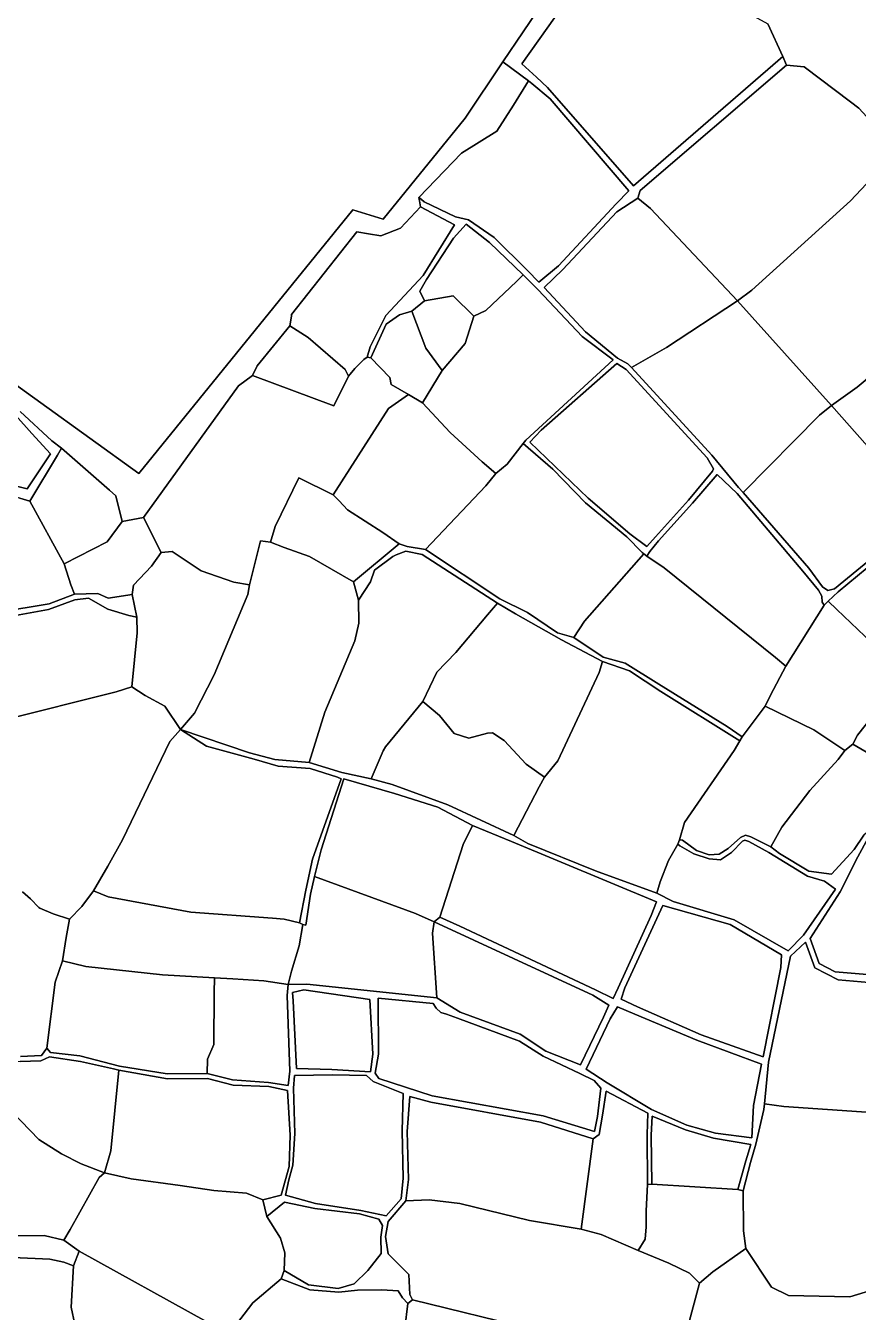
# Model space of a CAD drawing. Extents: x 542555 to 550520, y 1840485 to 1846995.
# Drawn here: x 549099 to 549247, y 1844039 to 1844267.9 of the extents above; entities that cross this region are included whole.
import ezdxf

# ---------------------------------------------------------------- set-up
doc = ezdxf.new("R2010")
doc.units = 0
doc.layers.add('Level 30', color=7, linetype='Continuous')

msp = doc.modelspace()

# ---------------------------------------------------------------- linework, layer by layer
at = {"layer": 'Level 30'}
for points in [[(549198.28, 1844282.9), (549183.83, 1844261.44), (549177.1, 1844251.44), (549162.55, 1844233.44), (549157.12, 1844235.14), (549119.08, 1844188.24), (549049.32, 1844238.52)], [(549258.95, 1844179.97), (549243.44, 1844167.18), (549241.7, 1844165.51), (549240.98, 1844164.77), (549240.63, 1844165.32), (549240.57, 1844166.38), (549239.96, 1844167.47), (549237.19, 1844170.82), (549225.49, 1844184.65), (549221.95, 1844188.01), (549217.56, 1844182.96), (549211.49, 1844176.23), (549209.99, 1844174.32), (549209.44, 1844173.51), (549208.93, 1844173.91), (549208.59, 1844174.18), (549205.89, 1844176.97), (549198.53, 1844183.01), (549192.71, 1844189), (549187.44, 1844193.54), (549187.91, 1844194.15), (549203.43, 1844208.41), (549197.93, 1844212.62), (549190.08, 1844220.9), (549187.41, 1844223.56), (549181.44, 1844229.33), (549177.29, 1844232.59), (549175.03, 1844230.09), (549170.24, 1844222.71), (549169.04, 1844220.67), (549169.9, 1844218.93), (549167.61, 1844217.11), (549165.43, 1844216.47), (549163.06, 1844214.81), (549160.32, 1844208.8), (549159.67, 1844208.92), (549160.21, 1844210.75), (549163.03, 1844216.34), (549169.67, 1844223.47), (549175.2, 1844232.44), (549169.15, 1844235.65), (549168.9881, 1844236.7512), (549168.9, 1844237.35), (549169.3322, 1844236.9748), (549169.81, 1844236.56), (549175.42, 1844233.86), (549177.73, 1844233.36), (549182.31, 1844230.18), (549188.22, 1844224.31), (549190.21, 1844222.24), (549193.7, 1844225.17), (549203.98, 1844236.19), (549206.23, 1844238.53), (549192.25, 1844254.86), (549188.998, 1844257.6039), (549188.41, 1844258.1), (549183.83, 1844261.44), (549198.28, 1844282.9)], [(549196.21, 1844273.88), (549187.2, 1844261.11), (549189.7959, 1844258.7243), (549191.77, 1844256.91), (549207.05, 1844239.38), (549233.6, 1844262.4), (549234.26, 1844260.88), (549208.26, 1844238.59), (549207.83, 1844237.19), (549204.08, 1844234.79), (549194.49, 1844224.5), (549191.19, 1844221.28), (549198.5, 1844213.41), (549204.2, 1844208.74), (549206.06, 1844207.71), (549206.71, 1844207.09), (549220.97, 1844191.48), (549225.75, 1844185.73), (549226.57, 1844184.83), (549238.25, 1844171.37), (549240.7, 1844168.04), (549241.6, 1844167.42), (549242.79, 1844167.71), (549258.36, 1844180.46)], [(549247.13, 1844253.22), (549245.65, 1844254.34), (549237.42, 1844260.57), (549234.26, 1844260.88), (549233.6, 1844262.4), (549230.96, 1844268.25)], [(549049.32, 1844238.52), (549119.08, 1844188.24), (549157.12, 1844235.14), (549162.55, 1844233.44), (549177.1, 1844251.44), (549183.83, 1844261.44), (549188.41, 1844258.1), (549185.71, 1844253.73), (549182.78, 1844249.13), (549176.5, 1844245.21), (549168.9, 1844237.35), (549168.9881, 1844236.7512), (549169.15, 1844235.65), (549165.63, 1844231.88), (549162.1, 1844230.5), (549159.9425, 1844230.8739), (549157.83, 1844231.24), (549146.26, 1844216.5), (549146.2138, 1844216.2201), (549145.93, 1844214.5), (549140.15, 1844207.37), (549139.27, 1844205.67), (549136.8, 1844203.81), (549119.89, 1844180.38), (549116.1, 1844179.68), (549115.01, 1844184.22), (549113.8411, 1844185.2474), (549105.34, 1844192.72), (549103.58, 1844194.03), (549097.96, 1844199.26)], [(549096.38, 1844186.19), (549099.23, 1844185.46), (549103.34, 1844191.71), (549100.0581, 1844195.353), (549097.16, 1844198.57)], [(549097.96, 1844199.26), (549103.58, 1844194.03), (549105.34, 1844192.72), (549104.5909, 1844191.4658), (549099.72, 1844183.31), (549097.92, 1844183.83)], [(549085.54, 1844162.14), (549103.15, 1844165.04), (549107.63, 1844166.72), (549111.81, 1844166.87), (549113.62, 1844166.01), (549117.89, 1844166.67), (549118.73, 1844162.68), (549117.32, 1844162.94), (549113.55, 1844164.07), (549110.12, 1844166.04), (549107.71, 1844165.74), (549102.99, 1844164.01), (549086.01, 1844160.93)], [(549094.69, 1844144.25), (549115.04, 1844149.34), (549117.84, 1844150.24), (549120.22, 1844148.69), (549123.68, 1844146.81), (549126.51, 1844142.65), (549124.58, 1844140.54), (549116.17, 1844123.02), (549113.55, 1844118.35), (549111, 1844113.98), (549108.94, 1844111.19), (549106.73, 1844108.93), (549103.85, 1844109.84), (549101.5, 1844110.85), (549101.28, 1844111), (549099.81, 1844112.53), (549098.38, 1844113.76)], [(549098.01, 1844084.47), (549101.76, 1844084.67), (549102.71, 1844085.97), (549103.35, 1844085.22), (549108.61, 1844084.58), (549115.65, 1844082.78), (549124.1, 1844081.41), (549131.25, 1844081.47), (549135.74, 1844080.36), (549142.13, 1844079.84), (549145.64, 1844079.3), (549145.91, 1844081.87), (549145.45, 1844095.34), (549145.62, 1844097.29), (549148.99, 1844097.33), (549172.07, 1844094.95), (549176.25, 1844092.4), (549186.91, 1844088.46), (549191.47, 1844085.45), (549197.62, 1844083.01), (549201.72, 1844091.48), (549202.67, 1844093.62), (549199.85, 1844095.38), (549171.63, 1844108.43), (549172.59, 1844109.3), (549176.17, 1844107.69), (549200.29, 1844096.33), (549203.46, 1844094.81), (549204.34, 1844096.7), (549210.21, 1844109.6), (549211.13, 1844112), (549185.37, 1844122.76), (549178.4, 1844125.6), (549172.29, 1844128.84), (549164.56, 1844131.28), (549155.57, 1844133.89), (549151.51, 1844121.23), (549150.32, 1844116.5), (549149.63, 1844113.34), (549148.81, 1844107.83), (549148.26, 1844107.99), (549147.63, 1844108.27), (549148.81, 1844114.09), (549149.98, 1844119.61), (549155.04, 1844133.9), (549154.43, 1844134.19), (549149.58, 1844135.71), (549143.88, 1844136.17), (549139.61, 1844137.41), (549131.13, 1844139.69), (549126.51, 1844142.65), (549138.78, 1844138.53), (549143.25, 1844137.3), (549149.4, 1844136.81), (549155.21, 1844135.02), (549160.42, 1844133.87), (549164.12, 1844132.88), (549174.06, 1844129.28), (549185.75, 1844123.78), (549188.25, 1844122.37), (549200.29, 1844117.52), (549211.19, 1844113.55), (549214.1, 1844112.09), (549224.99, 1844108.78), (549234.59, 1844103.27), (549237.3, 1844106.06), (549243, 1844114.27), (549241.04, 1844115.7), (549238.04, 1844116.55), (549231.14, 1844120.8), (549227.6, 1844122.76), (549226.86, 1844122.98), (549226.44, 1844122.78), (549224.47, 1844120.79), (549222.53, 1844119.49), (549220.54, 1844119.65), (549217.79, 1844120.54), (549215.3, 1844121.95), (549214.92, 1844122.25), (549215.27, 1844123.02), (549215.75, 1844122.97), (549218.29, 1844121.12), (549220.5, 1844120.37), (549222.32, 1844120.5), (549223.91, 1844121.5), (549226.09, 1844123.47), (549226.96, 1844123.84), (549227.94, 1844123.54), (549231.5, 1844121.81), (549233.04, 1844120.58), (549238.24, 1844117.46), (549242.3, 1844116.93), (549246.32, 1844121.33), (549248.05, 1844123.88)], [(549248.82, 1844123.38), (549246.98, 1844120.02), (549243.81, 1844113.81), (549238.46, 1844105.47), (549240.09, 1844101.04), (549242.96, 1844099.56), (549248.64, 1844099.05)], [(549098.38, 1844113.76), (549099.81, 1844112.53), (549101.28, 1844111), (549101.5, 1844110.85), (549103.85, 1844109.84), (549106.73, 1844108.93), (549106.16, 1844105.68), (549105.51, 1844101.48), (549104.21, 1844097.73), (549102.71, 1844085.97), (549101.76, 1844084.67), (549098.01, 1844084.47)], [(549250.28, 1844097.56), (549243.44, 1844098.14), (549239.31, 1844100.28), (549237.67, 1844104.84), (549234.97, 1844102.33), (549231.05, 1844083.46), (549230.34, 1844076.04), (549230.25, 1844075.08), (549228.85, 1844068.88), (549227.85, 1844065.63), (549226.55, 1844060.59), (549225.62, 1844060.8), (549227.04, 1844065.94), (549227.91, 1844068.82), (549221.27, 1844069.98), (549216.32, 1844071.44), (549210.39, 1844073.84), (549210.23, 1844070.46), (549210.31, 1844061.78), (549209.54, 1844061.7), (549209.51, 1844070.61), (549209.64, 1844074.41), (549202.18, 1844078.34), (549201.57, 1844074.04), (549200.96, 1844070.58), (549199.88, 1844069.86), (549190.55, 1844072.79), (549171, 1844076.34), (549167.3, 1844077.38), (549166.78, 1844071.13), (549167.02, 1844062.58), (549166.57, 1844058.78), (549163.4, 1844055.15), (549162.96, 1844052.48), (549163.41, 1844049.39), (549167.08, 1844045.68), (549167.28, 1844042.13), (549167.75, 1844041.2), (549166.92, 1844040.54), (549165.98, 1844041.53), (549165.18, 1844042.78), (549162.32, 1844042.97), (549158, 1844042.89), (549154.65, 1844042.54), (549149.51, 1844042.96), (549144.38, 1844044.94), (549144.92, 1844046.39), (549149.28, 1844043.85), (549154.54, 1844043.2), (549157.38, 1844044.05), (549159.83, 1844046.4), (549162.19, 1844049.44), (549162.12, 1844052.31), (549162.4, 1844054.44), (549161.75, 1844055.56), (549158.3, 1844056.51), (549150.41, 1844057.41), (549145, 1844058.56), (549141.83, 1844055.99), (549141.14, 1844058.96), (549144.37, 1844059.84), (549145.81, 1844064.92), (549145.99, 1844070.47), (549145.5, 1844078.45), (549142.18, 1844079.14), (549135.83, 1844079.41), (549131.27, 1844080.58), (549124.2, 1844080.51), (549115.54, 1844082.05), (549114.57, 1844082.29), (549108.7, 1844083.62), (549103.21, 1844084.41), (549101.62, 1844083.69), (549097.95, 1844083.61)], [(549089.6, 1844052.49), (549102.22, 1844052.61), (549105.72, 1844051.83), (549108.48, 1844049.85), (549107.47, 1844047.21), (549105.76, 1844047.88), (549103.27, 1844048.44), (549091.34, 1844048.96)]]:
    msp.add_lwpolyline(points, dxfattribs=at)
for points in [[(549230.96, 1844268.25), (549233.6, 1844262.4), (549207.05, 1844239.38), (549191.77, 1844256.91), (549189.7959, 1844258.7243), (549187.2, 1844261.11), (549196.21, 1844273.88), (549198.59, 1844274.75), (549201.24, 1844282.98), (549202.9824, 1844283.4101), (549206.79, 1844284.35), (549216.22, 1844281.83), (549219.5, 1844280.68), (549228.48, 1844269.61)], [(549253.48, 1844244.45), (549248.52, 1844239.78), (549245.66, 1844236.75), (549228.1, 1844220.82), (549225.55, 1844218.96), (549210.07, 1844235.36), (549207.83, 1844237.19), (549208.26, 1844238.59), (549234.26, 1844260.88), (549237.42, 1844260.57), (549245.65, 1844254.34), (549247.13, 1844253.22), (549254.42, 1844245.33)], [(549192.25, 1844254.86), (549206.23, 1844238.53), (549203.98, 1844236.19), (549193.7, 1844225.17), (549190.21, 1844222.24), (549188.22, 1844224.31), (549182.31, 1844230.18), (549177.73, 1844233.36), (549175.42, 1844233.86), (549169.81, 1844236.56), (549169.3322, 1844236.9748), (549168.9, 1844237.35), (549176.5, 1844245.21), (549182.78, 1844249.13), (549185.71, 1844253.73), (549188.41, 1844258.1), (549188.998, 1844257.6039)], [(549262.02, 1844217.5), (549261.36, 1844215.76), (549246.85, 1844203.58), (549242.28, 1844200.3), (549225.55, 1844218.96), (549228.1, 1844220.82), (549245.66, 1844236.75), (549248.52, 1844239.78), (549263.11, 1844225.29), (549264.7, 1844223.94), (549266.28, 1844223.14), (549264.19, 1844220.35)], [(549207.83, 1844237.19), (549210.07, 1844235.36), (549225.55, 1844218.96), (549212.92, 1844210.66), (549206.71, 1844207.09), (549206.06, 1844207.71), (549204.2, 1844208.74), (549198.5, 1844213.41), (549191.19, 1844221.28), (549194.49, 1844224.5), (549204.08, 1844234.79)], [(549169.15, 1844235.65), (549175.2, 1844232.44), (549169.67, 1844223.47), (549163.03, 1844216.34), (549160.21, 1844210.75), (549159.67, 1844208.92), (549159.08, 1844208.52), (549157.5, 1844206.89), (549156.4, 1844205.52), (549155.75, 1844206.71), (549149.22, 1844212.39), (549145.93, 1844214.5), (549146.2138, 1844216.2201), (549146.26, 1844216.5), (549157.83, 1844231.24), (549159.9425, 1844230.8739), (549162.1, 1844230.5), (549165.63, 1844231.88)], [(549180.78, 1844217.19), (549178.68, 1844216.2), (549175.01, 1844219.83), (549169.9, 1844218.93), (549169.04, 1844220.67), (549170.24, 1844222.71), (549175.03, 1844230.09), (549177.29, 1844232.59), (549181.44, 1844229.33), (549187.41, 1844223.56), (549186.23, 1844222.38)], [(549187.91, 1844194.15), (549187.44, 1844193.54), (549184.59, 1844189.86), (549182.55, 1844188.23), (549180.13, 1844190.3), (549174.47, 1844195.49), (549169.53, 1844200.77), (549173.05, 1844206.56), (549177.1, 1844211.37), (549178.68, 1844216.2), (549180.78, 1844217.19), (549186.23, 1844222.38), (549187.41, 1844223.56), (549190.08, 1844220.9), (549197.93, 1844212.62), (549203.43, 1844208.41)], [(549177.1, 1844211.37), (549173.05, 1844206.56), (549170.13, 1844210.54), (549167.61, 1844217.11), (549169.9, 1844218.93), (549175.01, 1844219.83), (549178.68, 1844216.2)], [(549225.55, 1844218.96), (549242.28, 1844200.3), (549240.12, 1844198.62), (549226.57, 1844184.83), (549225.75, 1844185.73), (549220.97, 1844191.48), (549206.71, 1844207.09), (549212.92, 1844210.66)], [(549173.05, 1844206.56), (549169.53, 1844200.77), (549167.02, 1844202.3), (549163.94, 1844204.06), (549163.73, 1844205.3), (549160.32, 1844208.8), (549163.06, 1844214.81), (549165.43, 1844216.47), (549167.61, 1844217.11), (549170.13, 1844210.54)], [(549145.93, 1844214.5), (549149.22, 1844212.39), (549155.75, 1844206.71), (549156.4, 1844205.52), (549153.75, 1844200.27), (549139.27, 1844205.67), (549140.15, 1844207.37)], [(549261.36, 1844215.76), (549265.79, 1844211.36), (549278.11, 1844200.95), (549277.06, 1844198.01), (549273.76, 1844193.93), (549270.07, 1844190.84), (549262.58, 1844183.57), (549259.2, 1844181.24), (549242.28, 1844200.3), (549246.85, 1844203.58)], [(549160.32, 1844208.8), (549163.73, 1844205.3), (549163.94, 1844204.06), (549167.02, 1844202.3), (549163.46, 1844199.77), (549153.67, 1844184.41), (549147.53, 1844187.42), (549143.3, 1844178.8), (549142.47, 1844176), (549140.72, 1844176.24), (549138.75, 1844168.4), (549135.99, 1844168.86), (549130.16, 1844170.88), (549125.03, 1844174.33), (549123.07, 1844174.16), (549119.89, 1844180.38), (549136.8, 1844203.81), (549139.27, 1844205.67), (549153.75, 1844200.27), (549156.4, 1844205.52), (549157.5, 1844206.89), (549159.08, 1844208.52), (549159.67, 1844208.92)], [(549221.32, 1844189.07), (549221.11, 1844188.63), (549216.87, 1844183.47), (549210.97, 1844176.92), (549209.42, 1844175.22), (549206.41, 1844177.46), (549199.01, 1844183.85), (549188.62, 1844193.77), (549190.66, 1844195.93), (549204.11, 1844207.81), (549205.74, 1844206.73), (549220.15, 1844190.98)], [(549221.11, 1844188.63), (549221.32, 1844189.07), (549220.15, 1844190.98), (549205.74, 1844206.73), (549204.11, 1844207.81), (549190.66, 1844195.93), (549188.62, 1844193.77), (549199.01, 1844183.85), (549206.41, 1844177.46), (549209.42, 1844175.22), (549210.97, 1844176.92), (549216.87, 1844183.47)], [(549169.53, 1844200.77), (549174.47, 1844195.49), (549180.13, 1844190.3), (549182.55, 1844188.23), (549180.8, 1844186.02), (549170.07, 1844174.72), (549166.79, 1844175.2), (549165.4, 1844175.7), (549162.5, 1844177.69), (549156.17, 1844181.73), (549154.7, 1844183.38), (549153.67, 1844184.41), (549163.46, 1844199.77), (549167.02, 1844202.3)], [(549242.28, 1844200.3), (549259.2, 1844181.24), (549258.36, 1844180.46), (549242.79, 1844167.71), (549241.6, 1844167.42), (549240.7, 1844168.04), (549238.25, 1844171.37), (549226.57, 1844184.83), (549240.12, 1844198.62)], [(549097.16, 1844198.57), (549100.0581, 1844195.353), (549103.34, 1844191.71), (549099.23, 1844185.46), (549096.38, 1844186.19), (549091.93, 1844187.06), (549090.96, 1844188.52), (549089.57, 1844193.12), (549091.89, 1844196.73), (549096.5537, 1844198.3583)], [(549198.33, 1844161.93), (549196.48, 1844159.05), (549193.56, 1844159.86), (549188.21, 1844163.51), (549183.29, 1844165.92), (549170.07, 1844174.72), (549180.8, 1844186.02), (549182.55, 1844188.23), (549184.59, 1844189.86), (549187.44, 1844193.54), (549192.71, 1844189), (549198.53, 1844183.01), (549205.89, 1844176.97), (549208.59, 1844174.18), (549208.93, 1844173.91)], [(549113.45, 1844176.04), (549105.82, 1844172.16), (549099.72, 1844183.31), (549104.5909, 1844191.4658), (549105.34, 1844192.72), (549113.8411, 1844185.2474), (549115.01, 1844184.22), (549116.1, 1844179.68)], [(549105.82, 1844172.16), (549106.98, 1844168.41), (549107.63, 1844166.72), (549103.15, 1844165.04), (549085.54, 1844162.14), (549084.85, 1844163.89), (549080.56, 1844172.51), (549077.15, 1844178.8), (549079.49, 1844181.21), (549090.05, 1844187.01), (549097.92, 1844183.83), (549099.72, 1844183.31)], [(549153.67, 1844184.41), (549154.7, 1844183.38), (549156.17, 1844181.73), (549162.5, 1844177.69), (549165.4, 1844175.7), (549157.29, 1844168.95), (549149.44, 1844173.46), (549144.91, 1844175.02), (549142.47, 1844176), (549143.3, 1844178.8), (549147.53, 1844187.42)], [(549240.98, 1844164.77), (549234.14, 1844153.96), (549232.34, 1844155.49), (549212.54, 1844171.41), (549209.44, 1844173.51), (549209.99, 1844174.32), (549211.49, 1844176.23), (549217.56, 1844182.96), (549221.95, 1844188.01), (549225.49, 1844184.65), (549237.19, 1844170.82), (549239.96, 1844167.47), (549240.57, 1844166.38), (549240.63, 1844165.32)], [(549119.89, 1844180.38), (549123.07, 1844174.16), (549121.35, 1844171.7), (549118.16, 1844168.34), (549117.89, 1844166.67), (549113.62, 1844166.01), (549111.81, 1844166.87), (549107.63, 1844166.72), (549106.98, 1844168.41), (549105.82, 1844172.16), (549113.45, 1844176.04), (549116.1, 1844179.68)], [(549258.95, 1844179.97), (549261.63, 1844176.76), (549269.69, 1844160.1), (549265.97, 1844157.84), (549262.89, 1844155.63), (549258.23, 1844153.48), (549255.29, 1844152.2), (549253.17, 1844154.55), (549243.21, 1844163.99), (549241.7, 1844165.51), (549243.44, 1844167.18)], [(549152.17, 1844145.77), (549149.4, 1844136.81), (549143.25, 1844137.3), (549138.78, 1844138.53), (549126.51, 1844142.65), (549128.96, 1844145.55), (549132.46, 1844152.42), (549138.46, 1844166.66), (549138.75, 1844168.4), (549140.72, 1844176.24), (549142.47, 1844176), (549144.91, 1844175.02), (549149.44, 1844173.46), (549157.29, 1844168.95), (549158.13, 1844165.67), (549158.19, 1844161.61), (549157.51, 1844158.47)], [(549226.4, 1844141.35), (549225.97, 1844140.63), (549211.93, 1844149.43), (549206.36, 1844153.08), (549201.55, 1844154.74), (549194.28, 1844158.61), (549186.06, 1844163.27), (549182.86, 1844165.15), (549169.47, 1844173.83), (549166.56, 1844174.38), (549164.87, 1844173.72), (549164.26, 1844173.42), (549160.99, 1844171.01), (549160.31, 1844168.92), (549158.13, 1844165.67), (549157.29, 1844168.95), (549165.4, 1844175.7), (549166.79, 1844175.2), (549170.07, 1844174.72), (549183.29, 1844165.92), (549188.21, 1844163.51), (549193.56, 1844159.86), (549196.48, 1844159.05), (549201.69, 1844155.55), (549205.61, 1844154.49), (549211.54, 1844150.75), (549223.73, 1844143.21)], [(549123.07, 1844174.16), (549125.03, 1844174.33), (549130.16, 1844170.88), (549135.99, 1844168.86), (549138.75, 1844168.4), (549138.46, 1844166.66), (549132.46, 1844152.42), (549128.96, 1844145.55), (549126.51, 1844142.65), (549123.68, 1844146.81), (549120.22, 1844148.69), (549117.84, 1844150.24), (549118.8, 1844159.88), (549118.73, 1844162.68), (549117.89, 1844166.67), (549118.16, 1844168.34), (549121.35, 1844171.7)], [(549172.1, 1844152.88), (549169.58, 1844147.64), (549162.93, 1844139.59), (549162.51, 1844138.87), (549160.42, 1844133.87), (549155.21, 1844135.02), (549149.4, 1844136.81), (549152.17, 1844145.77), (549157.51, 1844158.47), (549158.19, 1844161.61), (549158.13, 1844165.67), (549160.31, 1844168.92), (549160.99, 1844171.01), (549164.26, 1844173.42), (549164.87, 1844173.72), (549166.56, 1844174.38), (549169.47, 1844173.83), (549182.86, 1844165.15), (549181.07, 1844163.05), (549175.49, 1844156.39)], [(549209.44, 1844173.51), (549212.54, 1844171.41), (549232.34, 1844155.49), (549234.14, 1844153.96), (549231.43, 1844148.78), (549230.47, 1844146.84), (549226.4, 1844141.35), (549223.73, 1844143.21), (549211.54, 1844150.75), (549205.61, 1844154.49), (549201.69, 1844155.55), (549196.48, 1844159.05), (549198.33, 1844161.93), (549208.93, 1844173.91)], [(549118.8, 1844159.88), (549117.84, 1844150.24), (549115.04, 1844149.34), (549094.69, 1844144.25), (549093.11, 1844143.59), (549091.47, 1844146.22), (549089.4, 1844149.38), (549087.04, 1844154.89), (549086.23, 1844159.26), (549086.01, 1844160.93), (549102.99, 1844164.01), (549107.71, 1844165.74), (549110.12, 1844166.04), (549113.55, 1844164.07), (549117.32, 1844162.94), (549118.73, 1844162.68)], [(549241.7, 1844165.51), (549243.21, 1844163.99), (549253.17, 1844154.55), (549255.29, 1844152.2), (549246.9, 1844141.68), (549246.1, 1844140.03), (549244.63, 1844138.91), (549239.11, 1844142.62), (549230.47, 1844146.84), (549231.43, 1844148.78), (549234.14, 1844153.96), (549240.98, 1844164.77)], [(549193.61, 1844137.1), (549191.24, 1844134.16), (549187.99, 1844136.5), (549184.04, 1844140.7), (549182, 1844142.09), (549181.1, 1844142), (549177.77, 1844141.12), (549175.18, 1844141.95), (549172.54, 1844145.14), (549169.58, 1844147.64), (549172.1, 1844152.88), (549175.49, 1844156.39), (549181.07, 1844163.05), (549182.86, 1844165.15), (549186.06, 1844163.27), (549194.28, 1844158.61), (549201.55, 1844154.74), (549200.98, 1844152.82)], [(549216.15, 1844126.09), (549215.27, 1844123.02), (549214.92, 1844122.25), (549213.3, 1844119.38), (549211.79, 1844115.59), (549211.19, 1844113.55), (549200.29, 1844117.52), (549188.25, 1844122.37), (549185.75, 1844123.78), (549190.26, 1844132.48), (549191.24, 1844134.16), (549193.61, 1844137.1), (549200.98, 1844152.82), (549201.55, 1844154.74), (549206.36, 1844153.08), (549211.93, 1844149.43), (549225.97, 1844140.63), (549224.96, 1844138.94)], [(549262.89, 1844155.63), (549263.95, 1844151.93), (549264.37, 1844150.87), (549266.67, 1844147.53), (549264.8, 1844145.5), (549264.1, 1844143.18), (549260.68, 1844140.92), (549262.62, 1844137.56), (549258.04, 1844133.07), (549246.1, 1844140.03), (549246.9, 1844141.68), (549255.29, 1844152.2), (549258.23, 1844153.48)], [(549169.58, 1844147.64), (549172.54, 1844145.14), (549175.18, 1844141.95), (549177.77, 1844141.12), (549181.1, 1844142), (549182, 1844142.09), (549184.04, 1844140.7), (549187.99, 1844136.5), (549191.24, 1844134.16), (549190.26, 1844132.48), (549185.75, 1844123.78), (549174.06, 1844129.28), (549164.12, 1844132.88), (549160.42, 1844133.87), (549162.51, 1844138.87), (549162.93, 1844139.59)], [(549233.47, 1844125.29), (549231.5, 1844121.81), (549227.94, 1844123.54), (549226.96, 1844123.84), (549226.09, 1844123.47), (549223.91, 1844121.5), (549222.32, 1844120.5), (549220.5, 1844120.37), (549218.29, 1844121.12), (549215.75, 1844122.97), (549215.27, 1844123.02), (549216.15, 1844126.09), (549224.96, 1844138.94), (549225.97, 1844140.63), (549226.4, 1844141.35), (549230.47, 1844146.84), (549239.11, 1844142.62), (549244.63, 1844138.91), (549243.44, 1844137.31), (549238.45, 1844131.82)], [(549149.98, 1844119.61), (549148.81, 1844114.09), (549147.63, 1844108.27), (549144.92, 1844108.89), (549142.83, 1844109.12), (549128.35, 1844110.14), (549113.64, 1844112.88), (549111, 1844113.98), (549113.55, 1844118.35), (549116.17, 1844123.02), (549124.58, 1844140.54), (549126.51, 1844142.65), (549131.13, 1844139.69), (549139.61, 1844137.41), (549143.88, 1844136.17), (549149.58, 1844135.71), (549154.43, 1844134.19), (549155.04, 1844133.9)], [(549246.1, 1844140.03), (549258.04, 1844133.07), (549250.17, 1844125.73), (549248.05, 1844123.88), (549246.32, 1844121.33), (549242.3, 1844116.93), (549238.24, 1844117.46), (549233.04, 1844120.58), (549231.5, 1844121.81), (549233.47, 1844125.29), (549238.45, 1844131.82), (549243.44, 1844137.31), (549244.63, 1844138.91)], [(549176.76, 1844122.21), (549172.59, 1844109.3), (549171.63, 1844108.43), (549168.31, 1844109.91), (549150.32, 1844116.5), (549151.51, 1844121.23), (549155.57, 1844133.89), (549164.56, 1844131.28), (549172.29, 1844128.84), (549178.4, 1844125.6)], [(549204.34, 1844096.7), (549203.46, 1844094.81), (549200.29, 1844096.33), (549176.17, 1844107.69), (549172.59, 1844109.3), (549176.76, 1844122.21), (549178.4, 1844125.6), (549185.37, 1844122.76), (549211.13, 1844112), (549210.21, 1844109.6)], [(549238.04, 1844116.55), (549241.04, 1844115.7), (549243, 1844114.27), (549237.3, 1844106.06), (549234.59, 1844103.27), (549224.99, 1844108.78), (549214.1, 1844112.09), (549211.19, 1844113.55), (549211.79, 1844115.59), (549213.3, 1844119.38), (549214.92, 1844122.25), (549215.3, 1844121.95), (549217.79, 1844120.54), (549220.54, 1844119.65), (549222.53, 1844119.49), (549224.47, 1844120.79), (549226.44, 1844122.78), (549226.86, 1844122.98), (549227.6, 1844122.76), (549231.14, 1844120.8)], [(549248.82, 1844123.38), (549251.05, 1844121.37), (549272.05, 1844106.39), (549274.59, 1844104.37), (549269.65, 1844097.77), (549268.47, 1844096.17), (549264.48, 1844095.07), (549257.71, 1844095.27), (549248.64, 1844099.05), (549242.96, 1844099.56), (549240.09, 1844101.04), (549238.46, 1844105.47), (549243.81, 1844113.81), (549246.98, 1844120.02)], [(549171.63, 1844108.43), (549171.31, 1844106.42), (549172.07, 1844094.95), (549148.99, 1844097.33), (549145.62, 1844097.29), (549146.22, 1844099.67), (549147.58, 1844104.15), (549148.26, 1844107.99), (549148.81, 1844107.83), (549149.63, 1844113.34), (549150.32, 1844116.5), (549168.31, 1844109.91)], [(549146.22, 1844099.67), (549145.62, 1844097.29), (549141.33, 1844097.92), (549135.78, 1844098.31), (549132.52, 1844098.5), (549123.28, 1844099.04), (549109.67, 1844100.52), (549105.51, 1844101.48), (549106.16, 1844105.68), (549106.73, 1844108.93), (549108.94, 1844111.19), (549111, 1844113.98), (549113.64, 1844112.88), (549128.35, 1844110.14), (549142.83, 1844109.12), (549144.92, 1844108.89), (549147.63, 1844108.27), (549148.26, 1844107.99), (549147.58, 1844104.15)], [(549219.08, 1844088.34), (549207.77, 1844093.31), (549204.87, 1844094.66), (549205.5, 1844096.71), (549212.3, 1844111.38), (549224.23, 1844107.96), (549233.36, 1844102.58), (549233.25, 1844100.34), (549230.1, 1844084.43)], [(549207.77, 1844093.31), (549219.08, 1844088.34), (549230.1, 1844084.43), (549233.25, 1844100.34), (549233.36, 1844102.58), (549224.23, 1844107.96), (549212.3, 1844111.38), (549205.5, 1844096.71), (549204.87, 1844094.66)], [(549171.63, 1844108.43), (549199.85, 1844095.38), (549202.67, 1844093.62), (549201.72, 1844091.48), (549197.62, 1844083.01), (549191.47, 1844085.45), (549186.91, 1844088.46), (549176.25, 1844092.4), (549172.07, 1844094.95), (549171.31, 1844106.42)], [(549248.99, 1844079.41), (549249.33, 1844074.52), (549233.8, 1844075.57), (549230.34, 1844076.04), (549231.05, 1844083.46), (549234.97, 1844102.33), (549237.67, 1844104.84), (549239.31, 1844100.28), (549243.44, 1844098.14), (549250.28, 1844097.56), (549253.68, 1844095.16), (549251.65, 1844091.63)], [(549131.28, 1844084.03), (549131.25, 1844081.47), (549124.1, 1844081.41), (549115.65, 1844082.78), (549108.61, 1844084.58), (549103.35, 1844085.22), (549102.71, 1844085.97), (549104.21, 1844097.73), (549105.51, 1844101.48), (549109.67, 1844100.52), (549123.28, 1844099.04), (549132.52, 1844098.5), (549132.47, 1844095.82), (549132.41, 1844086.61)], [(549135.74, 1844080.36), (549131.25, 1844081.47), (549131.28, 1844084.03), (549132.41, 1844086.61), (549132.47, 1844095.82), (549132.52, 1844098.5), (549135.78, 1844098.31), (549141.33, 1844097.92), (549145.62, 1844097.29), (549145.45, 1844095.34), (549145.91, 1844081.87), (549145.64, 1844079.3), (549142.13, 1844079.84)], [(549146.41, 1844095.87), (549148.42, 1844096.35), (549160.18, 1844094.64), (549160.69, 1844084.9), (549160.3, 1844081.78), (549153.42, 1844082.2), (549147.11, 1844082.35), (549146.55, 1844094.41)], [(549148.42, 1844096.35), (549146.41, 1844095.87), (549146.55, 1844094.41), (549147.11, 1844082.35), (549153.42, 1844082.2), (549160.3, 1844081.78), (549160.69, 1844084.9), (549160.18, 1844094.64)], [(549200.1, 1844071.11), (549191, 1844073.91), (549171.25, 1844077.48), (549161.77, 1844080.56), (549161.09, 1844081.53), (549161.7, 1844084.91), (549161.65, 1844094.85), (549171.43, 1844093.91), (549171.99, 1844093.08), (549172.79, 1844092.32), (549173.82, 1844092.01), (549175.74, 1844091.28), (549186.76, 1844087.24), (549190.99, 1844084.56), (549197.53, 1844081.43), (549200.07, 1844080.24), (549201.28, 1844078.86), (549200.67, 1844073.82)], [(549191, 1844073.91), (549200.1, 1844071.11), (549200.67, 1844073.82), (549201.28, 1844078.86), (549200.07, 1844080.24), (549197.53, 1844081.43), (549190.99, 1844084.56), (549186.76, 1844087.24), (549175.74, 1844091.28), (549173.82, 1844092.01), (549172.79, 1844092.32), (549171.99, 1844093.08), (549171.43, 1844093.91), (549161.65, 1844094.85), (549161.7, 1844084.91), (549161.09, 1844081.53), (549161.77, 1844080.56), (549171.25, 1844077.48)], [(549218.3, 1844087.38), (549229.85, 1844083.14), (549228.39, 1844075.77), (549228.11, 1844070.04), (549221.64, 1844070.82), (549216.57, 1844072.27), (549210.24, 1844075.06), (549202.4, 1844079.81), (549198.66, 1844082.23), (549202.92, 1844091.2), (549204.24, 1844093.33), (549207.28, 1844091.99)], [(549229.85, 1844083.14), (549218.3, 1844087.38), (549207.28, 1844091.99), (549204.24, 1844093.33), (549202.92, 1844091.2), (549198.66, 1844082.23), (549202.4, 1844079.81), (549210.24, 1844075.06), (549216.57, 1844072.27), (549221.64, 1844070.82), (549228.11, 1844070.04), (549228.39, 1844075.77)], [(549114.09, 1844067.68), (549112.99, 1844063.76), (549108.83, 1844065.38), (549105.3, 1844067.14), (549101.32, 1844069.74), (549093.42, 1844077.85), (549091.23, 1844078.78), (549092.41, 1844083.69), (549093.28, 1844083.9), (549097.95, 1844083.61), (549101.62, 1844083.69), (549103.21, 1844084.41), (549108.7, 1844083.62), (549114.57, 1844082.29), (549115.54, 1844082.05)], [(549145.5, 1844078.45), (549145.99, 1844070.47), (549145.81, 1844064.92), (549144.37, 1844059.84), (549141.14, 1844058.96), (549138.21, 1844060.16), (549132.41, 1844060.62), (549126.45, 1844061.55), (549117.74, 1844062.74), (549112.99, 1844063.76), (549114.09, 1844067.68), (549115.54, 1844082.05), (549124.2, 1844080.51), (549131.27, 1844080.58), (549135.83, 1844079.41), (549142.18, 1844079.14)], [(549163.08, 1844056.15), (549158.57, 1844057.08), (549150.51, 1844058.31), (549145.17, 1844059.79), (549145.77, 1844062.55), (549146.49, 1844065.16), (549146.81, 1844070.78), (549146.57, 1844078.87), (549146.75, 1844081.1), (549153.5, 1844081.2), (549159.57, 1844081.12), (549160.78, 1844080.06), (549166.1, 1844077.89), (549165.92, 1844071.28), (549166.11, 1844062.81), (549165.74, 1844059.17)], [(549158.57, 1844057.08), (549163.08, 1844056.15), (549165.74, 1844059.17), (549166.11, 1844062.81), (549165.92, 1844071.28), (549166.1, 1844077.89), (549160.78, 1844080.06), (549159.57, 1844081.12), (549153.5, 1844081.2), (549146.75, 1844081.1), (549146.57, 1844078.87), (549146.81, 1844070.78), (549146.49, 1844065.16), (549145.77, 1844062.55), (549145.17, 1844059.79), (549150.51, 1844058.31)], [(549091.23, 1844078.78), (549093.42, 1844077.85), (549101.32, 1844069.74), (549105.3, 1844067.14), (549108.83, 1844065.38), (549112.99, 1844063.76), (549112, 1844062.97), (549106.87, 1844053.7), (549105.72, 1844051.83), (549102.22, 1844052.61), (549089.6, 1844052.49), (549088.11, 1844057.23), (549080.9, 1844064.83), (549080.95, 1844067.26)], [(549199.88, 1844069.86), (549197.77, 1844053.76), (549188.55, 1844055.3), (549176.17, 1844058.33), (549170.7, 1844058.96), (549166.57, 1844058.78), (549167.02, 1844062.58), (549166.78, 1844071.13), (549167.3, 1844077.38), (549171, 1844076.34), (549190.55, 1844072.79)], [(549209.64, 1844074.41), (549209.51, 1844070.61), (549209.54, 1844061.7), (549209.33, 1844057), (549209.33, 1844054.19), (549209.13, 1844051.97), (549207.89, 1844049.99), (549201.3, 1844052.79), (549197.77, 1844053.76), (549199.88, 1844069.86), (549200.96, 1844070.58), (549201.57, 1844074.04), (549202.18, 1844078.34)], [(549261.58, 1844061.62), (549263.46, 1844042.45), (549262.65, 1844041.14), (549254.9, 1844043.78), (549251.57, 1844043.55), (549245.52, 1844041.73), (549234.63, 1844041.97), (549231.58, 1844043.46), (549227.06, 1844050.32), (549226.62, 1844053.44), (549226.55, 1844060.59), (549227.85, 1844065.63), (549228.85, 1844068.88), (549230.25, 1844075.08), (549230.34, 1844076.04), (549233.8, 1844075.57), (549249.33, 1844074.52), (549260.88, 1844072.45)], [(549227.91, 1844068.82), (549227.04, 1844065.94), (549225.62, 1844060.8), (549210.31, 1844061.78), (549210.23, 1844070.46), (549210.39, 1844073.84), (549216.32, 1844071.44), (549221.27, 1844069.98)], [(549141.83, 1844055.99), (549144.29, 1844052.16), (549145.05, 1844049.57), (549144.92, 1844046.39), (549144.38, 1844044.94), (549139.33, 1844040.67), (549135.7, 1844035.88), (549134.32, 1844034.76), (549131.19, 1844037.27), (549108.48, 1844049.85), (549105.72, 1844051.83), (549106.87, 1844053.7), (549112, 1844062.97), (549112.99, 1844063.76), (549117.74, 1844062.74), (549126.45, 1844061.55), (549132.41, 1844060.62), (549138.21, 1844060.16), (549141.14, 1844058.96)], [(549226.55, 1844060.59), (549226.62, 1844053.44), (549227.06, 1844050.32), (549221.19, 1844046.16), (549218.82, 1844044.16), (549217.01, 1844045.94), (549213.37, 1844047.7), (549207.89, 1844049.99), (549209.13, 1844051.97), (549209.33, 1844054.19), (549209.33, 1844057), (549209.54, 1844061.7), (549210.31, 1844061.78), (549225.62, 1844060.8)], [(549161.75, 1844055.56), (549162.4, 1844054.44), (549162.12, 1844052.31), (549162.19, 1844049.44), (549159.83, 1844046.4), (549157.38, 1844044.05), (549154.54, 1844043.2), (549149.28, 1844043.85), (549144.92, 1844046.39), (549145.05, 1844049.57), (549144.29, 1844052.16), (549141.83, 1844055.99), (549145, 1844058.56), (549150.41, 1844057.41), (549158.3, 1844056.51)], [(549214.91, 1844029.48), (549214.08, 1844027), (549196.71, 1844029.23), (549197.89, 1844032.6), (549197.71, 1844033.14), (549189.05, 1844035.96), (549167.75, 1844041.2), (549167.28, 1844042.13), (549167.08, 1844045.68), (549163.41, 1844049.39), (549162.96, 1844052.48), (549163.4, 1844055.15), (549166.57, 1844058.78), (549170.7, 1844058.96), (549176.17, 1844058.33), (549188.55, 1844055.3), (549197.77, 1844053.76), (549201.3, 1844052.79), (549207.89, 1844049.99), (549213.37, 1844047.7), (549217.01, 1844045.94), (549218.82, 1844044.16)], [(549107.47, 1844047.21), (549107.06, 1844039.91), (549107.69, 1844036.78), (549105.22, 1844025.92), (549095.32, 1844030.27), (549092.34, 1844030.74), (549091.73, 1844034.64), (549088.98, 1844046.3), (549089.02, 1844048.82), (549091.34, 1844048.96), (549103.27, 1844048.44), (549105.76, 1844047.88)], [(549128.74, 1844028.56), (549127.4, 1844027.14), (549126.38, 1844027.17), (549124.8, 1844025.62), (549118.78, 1844019.15), (549116.72, 1844020.14), (549105.22, 1844025.92), (549107.69, 1844036.78), (549107.06, 1844039.91), (549107.47, 1844047.21), (549108.48, 1844049.85), (549131.19, 1844037.27), (549134.32, 1844034.76), (549131.59, 1844031.77)], [(549227.06, 1844050.32), (549231.58, 1844043.46), (549234.63, 1844041.97), (549245.52, 1844041.73), (549251.57, 1844043.55), (549254.9, 1844043.78), (549262.65, 1844041.14), (549262.61, 1844037.79), (549259.42, 1844024.86), (549258.15, 1844018.51), (549258.23, 1844017.53), (549257.49, 1844014.59), (549254.95, 1844007.27), (549250.88, 1844009.57), (549234.99, 1844017.69), (549231.11, 1844019.29), (549224.67, 1844022.81), (549219.51, 1844024.52), (549217.53, 1844023.83), (549214.08, 1844027), (549214.91, 1844029.48), (549218.82, 1844044.16), (549221.19, 1844046.16)], [(549166.88, 1844019.67), (549166.32, 1844017.41), (549160.08, 1844017.2), (549156.86, 1844017.43), (549149.97, 1844019.45), (549146.54, 1844019.89), (549133.36, 1844021.97), (549130.33, 1844023.99), (549127.4, 1844027.14), (549128.74, 1844028.56), (549131.59, 1844031.77), (549134.32, 1844034.76), (549135.7, 1844035.88), (549139.33, 1844040.67), (549144.38, 1844044.94), (549149.51, 1844042.96), (549154.65, 1844042.54), (549158, 1844042.89), (549162.32, 1844042.97), (549165.18, 1844042.78), (549165.98, 1844041.53), (549166.92, 1844040.54), (549166.42, 1844036.12), (549166.78, 1844022.09)], [(549167.75, 1844041.2), (549189.05, 1844035.96), (549197.71, 1844033.14), (549197.89, 1844032.6), (549196.71, 1844029.23), (549196.33, 1844025.43), (549193.47, 1844015.96), (549192.8, 1844011.24), (549192.22, 1844009.24), (549173, 1844015.05), (549170.8, 1844016.25), (549166.32, 1844017.41), (549166.88, 1844019.67), (549166.78, 1844022.09), (549166.42, 1844036.12), (549166.92, 1844040.54)]]:
    msp.add_lwpolyline(points, close=True, dxfattribs=at)

doc.saveas('drawing.dxf')
